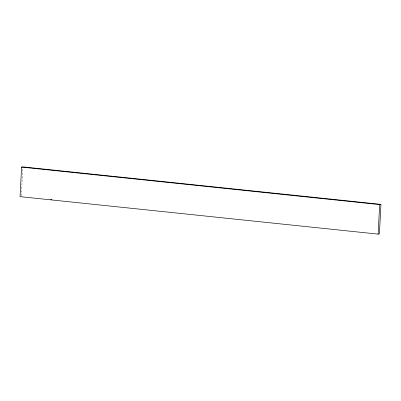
<?xml version="1.0" encoding="UTF-8"?>
<svg xmlns="http://www.w3.org/2000/svg" width="401" height="401" viewBox="0 0 401 401"><rect width="100%" height="100%" fill="white"/><g stroke="black" fill="none" stroke-linecap="round" stroke-linejoin="round"><path stroke-width="0.3" stroke-dasharray="2 1.5" d="M21.353 195.793L22.807 168.109"/><path stroke-width="0.6" d="M21.599 167.112L20.05 196.64L378.133 234.124L379.401 233.888L380.95 204.36L22.867 166.876L21.599 167.112L379.677 204.595L380.95 204.36M378.133 234.124L379.677 204.595M50.591 199.472L51.834 199.603"/></g></svg>
